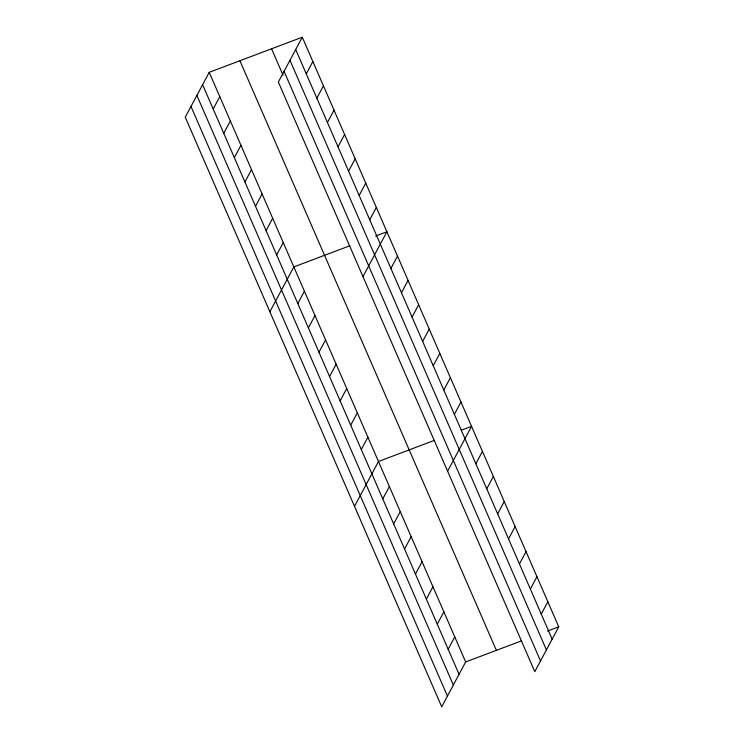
<?xml version="1.0" encoding="UTF-8"?>
<svg xmlns="http://www.w3.org/2000/svg" width="744" height="744" viewBox="0 0 744 744"><rect width="100%" height="100%" fill="white"/><g stroke="black" fill="none" stroke-linecap="round" stroke-linejoin="round"><path stroke-width="1.12" d="M302.287 37.2L278.34 82.054L534.797 671.665L558.744 626.811L302.287 37.2L209.203 72.335L185.256 117.189L441.713 706.8L465.66 661.946L521.693 640.798M213.184 109.015L219.778 96.655M223.767 133.334L230.361 120.984M234.341 157.654L240.935 145.303M244.925 181.973L251.518 169.623M306.268 73.879L312.871 61.52M255.499 206.302L262.102 193.942M316.851 98.199L323.445 85.839M266.082 230.621L272.676 218.262M327.425 122.518L334.028 110.168M276.656 254.941L283.259 242.591M338.009 146.838L344.602 134.487M269.886 311.764L293.834 266.91L349.875 245.753M348.583 171.157L355.186 158.807M297.814 303.58L304.417 291.229M359.166 195.486L365.76 183.126M308.397 327.909L314.991 315.549M369.74 219.805L376.343 207.455M318.971 352.228L325.574 339.878M362.97 276.619L386.917 231.775L375.655 236.025M329.555 376.548L336.149 364.197M390.898 268.445L397.501 256.094M340.129 400.867L346.732 388.517M401.481 292.773L408.075 280.414M350.712 425.196L357.306 412.836M412.055 317.093L418.658 304.733M361.286 449.516L367.889 437.156M422.639 341.412L429.232 329.062M354.516 506.329L378.464 461.485L434.505 440.327M433.213 365.732L439.816 353.381M382.769 498.889L389.363 486.539M443.796 390.051L450.39 377.701M393.669 523.953L400.263 511.602M454.37 414.38L460.973 402.02M404.569 549.007L411.162 536.656M447.6 471.194L471.547 426.34L461.308 430.209M415.468 574.07L422.062 561.72M475.853 463.754L482.447 451.403M426.368 599.125L432.962 586.774M486.753 488.817L493.346 476.458M437.267 624.188L443.861 611.828M497.652 513.871L504.246 501.521M448.167 649.242L454.761 636.892M508.552 538.935L515.146 526.575M519.452 563.989L526.045 551.639M530.351 589.053L536.945 576.693M541.251 614.107L547.844 601.756M547.482 631.061L558.744 626.811M295.694 49.55L552.15 639.17M289.965 60.273L546.422 649.893M284.069 71.331L540.525 660.942M271.569 48.797L283.064 75.228M239.921 60.738L496.378 650.358M209.203 72.335L465.66 661.946M202.61 84.695L459.067 674.306M196.881 95.418L453.338 685.029M190.985 106.466L447.442 696.077"/></g></svg>
